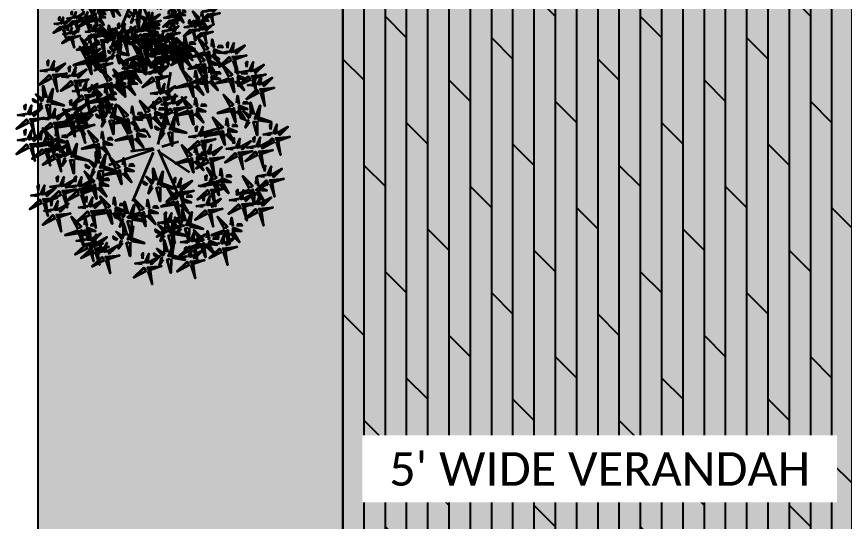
# Model space of a CAD drawing. Header units: millimetres. Extents: x -2842 to 18480, y -2414 to 14540.
# Drawn here: x -2494 to -22, y 11358 to 12866 of the extents above; entities that cross this region are included whole.
import ezdxf

# ---------------------------------------------------------------- set-up
doc = ezdxf.new("R2010")
doc.units = ezdxf.units.MM
doc.header["$LTSCALE"] = 150
doc.linetypes.add('DASHED', pattern=[0.75, 0.5, -0.25])
doc.layers.add('ad-Elevation 10', color=8, linetype='Continuous')
doc.layers.add('ad-Text main', color=7, linetype='Continuous')
doc.layers.add('ad-Landscape', color=7, linetype='Continuous', lineweight=35, true_color=0x007f00)
doc.layers.add('ad-Landscape 2', color=7, linetype='Continuous', lineweight=35, true_color=0x264c00)
doc.layers.add('ad-Secondary Roof', color=6, linetype='Continuous', true_color=0xff00ff)
doc.layers.add('ad-Verandah', color=7, linetype='Continuous', true_color=0xa57c52)
doc.styles.get("Standard").update_dxf_attribs({"font": 'calibril.ttf'})

# ---------------------------------------------------------------- blocks, each defined once
blk = doc.blocks.new('bamboo')
at = {"layer": 'ad-Landscape'}
blk.add_line((-124.2, -652.6), (-157.7, -842.3), dxfattribs=at)
for points in [[(-835, 1007.8), (-876.2, 987.1), (-939.2, 1094.8), (-843.4, 1000.5)], [(-854.3, 961.7), (-964.6, 970), (-872.5, 931.4), (-862.8, 954.4)], [(-1166, 756.5), (-1215.3, 904.1), (-1191.8, 735.2), (-1166, 756.5)], [(-974.8, 702), (-1024.2, 849.6), (-1000.7, 680.7), (-974.8, 702)], [(-906.4, 902.3), (-969.4, 907), (-954.8, 890.1), (-914.9, 895)], [(-1150.2, 755), (-1008.3, 828.6), (-1121.8, 720.5), (-1143.1, 746.4)], [(-1190.3, 750.9), (-1161.9, 716.5), (-1322.1, 700.2), (-1198.9, 743.8)], [(-1212, 689.6), (-1192.2, 648), (-1301.2, 587.1), (-1204.9, 680.9)], [(-1166.4, 669.3), (-1176.9, 559.2), (-1136.4, 650.5), (-1159.3, 660.7)], [(-999.2, 696.4), (-970.7, 661.9), (-1131, 645.7), (-1007.8, 689.3)], [(-1102, 678.9), (-1023.4, 671.3), (-1112.1, 656.1), (-1110.6, 671.8)], [(-1288.8, 429.3), (-1338.2, 576.9), (-1314.7, 408), (-1288.8, 429.3)], [(-1121.7, 544.2), (-1162.9, 523.5), (-1225.9, 631.2), (-1130.2, 536.9)], [(-1108, 616), (-1114, 553.1), (-1096.8, 567.3), (-1100.9, 607.4)], [(-1059.9, 523.7), (-1093.8, 494.6), (-1113.3, 654.4), (-1067.1, 532.2)], [(-1020.9, 635), (-1001.1, 593.4), (-1110, 532.6), (-1013.8, 626.4)], [(-975.2, 614.7), (-985.8, 504.7), (-945.3, 596), (-968.1, 606.1)], [(-910.8, 624.4), (-832.2, 616.8), (-921, 601.5), (-919.5, 617.3)], [(-1273.1, 427.7), (-1131.2, 501.3), (-1244.7, 393.3), (-1266, 419.1)], [(-1141, 498.1), (-1251.3, 506.4), (-1159.2, 467.8), (-1149.5, 490.8)], [(-1055, 483.7), (-978.6, 343.4), (-1088.9, 454.6), (-1063.5, 476.4)], [(-1053.8, 499.5), (-907.2, 551.9), (-1075.6, 524.9), (-1053.8, 499.5)], [(-916.9, 561.5), (-922.9, 498.6), (-905.6, 512.8), (-909.7, 552.9)], [(-1313.2, 423.7), (-1284.7, 389.2), (-1445, 373), (-1321.8, 416.6)], [(-1193.1, 438.6), (-1256.1, 443.4), (-1241.5, 426.4), (-1201.6, 431.4)], [(-1130.1, 433.9), (-1136.1, 355.2), (-1153.1, 443.6), (-1137.4, 442.4)], [(-1334.9, 362.3), (-1315.1, 320.7), (-1424, 259.8), (-1327.8, 353.7)], [(-1289.2, 342), (-1299.8, 231.9), (-1259.3, 323.3), (-1282.1, 333.4)], [(-1230.9, 288.8), (-1236.9, 225.9), (-1219.6, 240.1), (-1223.8, 280.1)], [(-1224.9, 351.7), (-1146.2, 344), (-1235, 328.8), (-1233.5, 344.6)], [(-1166, 102), (-1215.3, 249.6), (-1191.8, 80.7), (-1166, 102)], [(-933.9, 115.6), (-983.2, 263.3), (-959.7, 94.3), (-933.9, 115.6)], [(-1357.1, -48), (-1406.5, 99.6), (-1382.9, -69.3), (-1357.1, -48)], [(-1190.3, 96.4), (-1161.9, 61.9), (-1322.1, 45.7), (-1198.9, 89.3)], [(-1150.2, 100.5), (-1008.3, 174), (-1121.8, 66), (-1143.1, 91.9)], [(-958.2, 110.1), (-929.8, 75.6), (-1090, 59.3), (-966.8, 103)], [(-1341.4, -49.5), (-1199.5, 24), (-1312.9, -84), (-1334.3, -58.1)], [(-1212, 35.1), (-1192.2, -6.5), (-1301.2, -67.4), (-1204.9, 26.4)], [(-1166.4, 14.8), (-1176.9, -95.3), (-1136.4, -4), (-1159.3, 6.1)], [(-1102, 24.4), (-1023.4, 16.8), (-1112.1, 1.6), (-1110.6, 17.3)], [(-979.9, 48.7), (-960.1, 7.1), (-1069.1, -53.8), (-972.8, 40.1)], [(-934.3, 28.4), (-944.8, -81.7), (-904.3, 9.6), (-927.2, 19.8)], [(-869.9, 38), (-791.3, 30.4), (-880, 15.2), (-878.5, 30.9)], [(-548.2, 43.3), (-554.2, -19.6), (-537, -5.4), (-541.1, 34.7)], [(-1381.4, -53.6), (-1353, -88.1), (-1513.2, -104.3), (-1390.1, -60.7)], [(-1108, -38.5), (-1114, -101.4), (-1096.8, -87.2), (-1100.9, -47.1)], [(-780.4, -124), (-821.5, -144.7), (-884.6, -37), (-788.8, -131.3)], [(-875.9, -24.9), (-881.9, -87.8), (-864.7, -73.6), (-868.8, -33.5)], [(-718.6, -144.5), (-752.5, -173.6), (-772, -13.7), (-725.8, -136)], [(-556.7, -87.7), (-536.9, -129.3), (-645.8, -190.1), (-549.6, -96.3)], [(-1403.2, -114.9), (-1383.3, -156.5), (-1492.3, -217.4), (-1396.1, -123.6)], [(-1357.5, -135.2), (-1368, -245.3), (-1327.6, -154), (-1350.4, -143.9)], [(-1299.1, -188.5), (-1305.1, -251.4), (-1287.9, -237.2), (-1292, -197.1)], [(-1293.1, -125.6), (-1214.5, -133.2), (-1303.2, -148.4), (-1301.7, -132.7)], [(-1143.7, -283.2), (-1143, -123.3), (-1099.9, -274), (-1132.7, -280.9)], [(-799.7, -170.1), (-910, -161.8), (-817.9, -200.4), (-808.2, -177.3)], [(-713.7, -184.4), (-637.3, -324.8), (-747.6, -213.6), (-722.2, -191.7)], [(-712.5, -168.7), (-565.9, -116.3), (-734.3, -143.3), (-712.5, -168.7)], [(-1152.3, -296.4), (-1306, -271.7), (-1145.4, -329.2), (-1152.3, -296.4)], [(-1053.9, -275.7), (-1010.7, -209.6), (-1038.4, -295.3), (-1051.6, -286.6)], [(-851.8, -229.5), (-914.8, -224.8), (-900.2, -241.7), (-860.3, -236.8)], [(-841.4, -403.5), (-875.3, -432.7), (-894.8, -272.8), (-848.7, -395.1)], [(-788.8, -234.2), (-794.8, -313), (-811.8, -224.6), (-796, -225.8)], [(-1158.7, -320.6), (-1114.9, -311.4), (-1174.8, -460.8), (-1156.4, -331.5)], [(-1114.4, -368.3), (-1068.3, -370), (-1064.9, -494.8), (-1103.4, -366)], [(-1075.2, -337.2), (-982.6, -397.6), (-1044.7, -319.4), (-1064.3, -334.9)], [(-903.2, -383.1), (-944.4, -403.7), (-1007.5, -296), (-911.7, -390.3)], [(-1000.9, -310.2), (-948, -344.7), (-952.6, -322.9), (-990, -307.9)], [(-835.4, -427.8), (-688.8, -375.4), (-857.2, -402.4), (-835.4, -427.8)], [(-1179.6, -607.1), (-1229, -459.4), (-1205.5, -628.4), (-1179.6, -607.1)], [(-922.6, -429.1), (-1032.9, -420.9), (-940.7, -459.5), (-931.1, -436.4)], [(-836.6, -443.5), (-760.1, -583.9), (-870.5, -472.6), (-845, -450.8)], [(-1163.9, -608.6), (-1022, -535), (-1135.5, -643.1), (-1156.8, -617.2)], [(-974.6, -488.6), (-1037.7, -483.9), (-1023.1, -500.8), (-983.1, -495.9)], [(-911.6, -493.3), (-917.6, -572.1), (-934.7, -483.7), (-918.9, -484.8)], [(-1204, -612.6), (-1175.5, -647.1), (-1335.8, -663.4), (-1212.6, -619.7)], [(-1084.1, -757), (-1133.4, -609.4), (-1109.9, -778.4), (-1084.1, -757)], [(-889.6, -724), (-930.8, -744.6), (-993.8, -636.9), (-898.1, -731.2)], [(-827.8, -744.4), (-861.7, -773.6), (-881.2, -613.7), (-835.1, -736)], [(-589.2, -724), (-630.4, -744.6), (-693.5, -636.9), (-597.7, -731.2)], [(-527.4, -744.4), (-561.3, -773.6), (-580.8, -613.7), (-534.7, -736)], [(-425.4, -669.4), (-466.6, -690.1), (-529.7, -582.4), (-433.9, -676.7)], [(-119.8, -578.6), (-100, -620.2), (-209, -681), (-112.7, -587.2)], [(-74.2, -598.9), (-84.7, -708.9), (-44.2, -617.6), (-67, -607.5)], [(8.2, -743.4), (-41.2, -595.8), (-17.7, -764.7), (8.2, -743.4)], [(-15.8, -652.1), (-21.8, -715), (-4.6, -700.8), (-8.7, -660.7)], [(-9.8, -589.2), (68.8, -596.8), (-19.9, -612), (-18.4, -596.3)], [(352.8, -669.4), (311.6, -690.1), (248.5, -582.4), (344.3, -676.7)], [(489.3, -669.4), (448.2, -690.1), (385.1, -582.4), (480.9, -676.7)], [(527.1, -597.7), (464.1, -593), (478.7, -609.9), (518.7, -605)], [(590.2, -602.4), (584.1, -681.2), (567.1, -592.8), (582.9, -593.9)], [(-1225.7, -674), (-1205.9, -715.6), (-1314.8, -776.5), (-1218.6, -682.6)], [(-1180, -694.3), (-1190.5, -804.4), (-1150.1, -713.1), (-1172.9, -702.9)], [(-1121.6, -747.6), (-1127.7, -810.5), (-1110.4, -796.3), (-1114.5, -756.2)], [(-1115.6, -684.7), (-1037, -692.3), (-1125.7, -707.5), (-1124.2, -691.8)], [(-1068.3, -758.6), (-926.4, -685), (-1039.9, -793.1), (-1061.2, -767.2)], [(-821.7, -768.6), (-675.1, -716.3), (-843.5, -743.3), (-821.7, -768.6)], [(-444.7, -715.5), (-555, -707.2), (-462.9, -745.8), (-453.2, -722.8)], [(-521.3, -768.6), (-374.8, -716.3), (-543.2, -743.3), (-521.3, -768.6)], [(-358.7, -729.9), (-282.3, -870.2), (-392.6, -759), (-367.2, -737.1)], [(-357.5, -714.1), (-210.9, -661.7), (-379.3, -688.7), (-357.5, -714.1)], [(-16.2, -749), (12.3, -783.5), (-148, -799.7), (-24.8, -756.1)], [(23.9, -744.9), (165.8, -671.4), (52.3, -779.4), (31, -753.6)], [(284.5, -805.8), (243.4, -826.4), (180.3, -718.7), (276.1, -813.1)], [(333.5, -715.5), (223.2, -707.2), (315.3, -745.8), (325, -722.8)], [(346.4, -826.2), (312.4, -855.4), (293, -695.5), (339.1, -817.8)], [(470, -715.5), (359.7, -707.2), (451.8, -745.8), (461.5, -722.8)], [(419.5, -729.9), (495.9, -870.2), (385.6, -759), (411, -737.1)], [(420.7, -714.1), (567.3, -661.7), (398.9, -688.7), (420.7, -714.1)], [(556, -729.9), (632.4, -870.2), (522.1, -759), (547.5, -737.1)], [(557.2, -714.1), (703.8, -661.7), (535.4, -688.7), (557.2, -714.1)], [(-1108.4, -762.6), (-1079.9, -797.1), (-1240.2, -813.4), (-1117, -769.7)], [(-1130.1, -824), (-1110.3, -865.6), (-1219.3, -926.5), (-1123, -832.6)], [(-1084.5, -844.3), (-1095, -954.4), (-1054.5, -863.1), (-1077.3, -852.9)], [(-1020.1, -834.7), (-941.4, -842.3), (-1030.2, -857.5), (-1028.7, -841.8)], [(-961, -829.5), (-1024, -824.8), (-1009.5, -841.7), (-969.5, -836.8)], [(-908.9, -770), (-1019.2, -761.8), (-927.1, -800.3), (-917.4, -777.3)], [(-898, -834.2), (-904, -913), (-921, -824.6), (-905.3, -825.7)], [(-865.6, -975.2), (-915, -827.6), (-891.5, -996.5), (-865.6, -975.2)], [(-822.9, -784.4), (-746.5, -924.8), (-856.8, -813.5), (-831.4, -791.7)], [(-660.6, -829.5), (-723.6, -824.8), (-709.1, -841.7), (-669.1, -836.8)], [(-608.6, -770), (-718.8, -761.8), (-626.7, -800.3), (-617.1, -777.3)], [(-575.6, -887.6), (-616.8, -908.3), (-679.8, -800.6), (-584, -894.9)], [(-597.6, -834.2), (-603.6, -913), (-620.7, -824.6), (-604.9, -825.7)], [(-513.8, -908.1), (-547.7, -937.2), (-567.2, -777.3), (-521, -899.6)], [(-496.8, -774.9), (-559.8, -770.2), (-545.3, -787.1), (-505.3, -782.2)], [(-522.5, -784.4), (-446.1, -924.8), (-556.4, -813.5), (-531, -791.7)], [(-433.8, -779.7), (-439.8, -858.4), (-456.8, -770), (-441.1, -771.2)], [(-37.9, -810.4), (-18.1, -852), (-127, -912.8), (-30.8, -819)], [(7.8, -830.7), (-2.8, -940.7), (37.7, -849.4), (14.9, -839.3)], [(72.2, -821), (150.8, -828.6), (62, -843.8), (63.5, -828.1)], [(265.2, -851.8), (154.9, -843.6), (247, -882.2), (256.7, -859.1)], [(281.4, -774.9), (218.4, -770.2), (232.9, -787.1), (272.9, -782.2)], [(344.4, -779.7), (338.4, -858.4), (321.4, -770), (337.1, -771.2)], [(352.4, -850.5), (499, -798.1), (330.6, -825.1), (352.4, -850.5)], [(417.9, -774.9), (354.9, -770.2), (369.5, -787.1), (409.4, -782.2)], [(480.9, -779.7), (474.9, -858.4), (457.9, -770), (473.7, -771.2)], [(-1026.1, -897.6), (-1032.1, -960.5), (-1014.9, -946.3), (-1019, -906.2)], [(-849.9, -976.7), (-708, -903.2), (-821.4, -1011.2), (-842.8, -985.4)], [(-616.5, -1023.9), (-657.7, -1044.6), (-720.8, -936.9), (-625, -1031.2)], [(-594.9, -933.7), (-705.2, -925.4), (-613.1, -964), (-603.4, -940.9)], [(-554.7, -1044.4), (-588.6, -1073.6), (-608.1, -913.7), (-562, -1036)], [(-507.7, -932.3), (-361.1, -879.9), (-529.5, -906.9), (-507.7, -932.3)], [(-288.9, -983), (-330, -1003.7), (-393.1, -896), (-297.3, -990.3)], [(-227.1, -1003.5), (-261, -1032.7), (-280.5, -872.8), (-234.3, -995)], [(148, -983), (106.8, -1003.7), (43.8, -896), (139.5, -990.3)], [(66.1, -883.9), (60.1, -946.8), (77.4, -932.6), (73.3, -892.5)], [(213.1, -911.3), (150.1, -906.6), (164.7, -923.5), (204.7, -918.6)], [(209.8, -1003.5), (175.9, -1032.7), (156.4, -872.8), (202.6, -995)], [(276.1, -916), (270.1, -994.8), (253.1, -906.4), (268.9, -907.6)], [(351.2, -866.2), (427.7, -1006.6), (317.3, -895.4), (342.8, -873.5)], [(-889.9, -980.8), (-861.5, -1015.3), (-1021.7, -1031.5), (-898.6, -987.9)], [(-647, -993.1), (-710, -988.4), (-695.4, -1005.3), (-655.5, -1000.4)], [(-584, -997.8), (-590, -1076.6), (-607, -988.2), (-591.3, -989.4)], [(-548.6, -1068.6), (-402.1, -1016.3), (-570.5, -1043.2), (-548.6, -1068.6)], [(-508.9, -948), (-432.5, -1088.4), (-542.8, -977.2), (-517.4, -955.3)], [(-308.2, -1029.1), (-418.5, -1020.8), (-326.4, -1059.4), (-316.7, -1036.4)], [(-302.5, -1064.9), (-343.7, -1085.5), (-406.8, -977.8), (-311, -1072.1)], [(-240.7, -1085.3), (-274.6, -1114.5), (-294.1, -954.6), (-248, -1076.9)], [(-221, -1027.7), (-74.4, -975.4), (-242.8, -1002.3), (-221, -1027.7)], [(-60.1, -1097.9), (-109.5, -950.3), (-85.9, -1119.2), (-60.1, -1097.9)], [(-44.4, -1099.5), (97.5, -1025.9), (-15.9, -1134), (-37.3, -1108.1)], [(128.7, -1029.1), (18.4, -1020.8), (110.5, -1059.4), (120.2, -1036.4)], [(215.9, -1027.7), (362.5, -975.4), (194.1, -1002.3), (215.9, -1027.7)], [(636.2, -1166.1), (586.8, -1018.5), (610.3, -1187.4), (636.2, -1166.1)], [(663.7, -1034), (600.7, -1029.3), (615.2, -1046.2), (655.2, -1041.3)], [(715.7, -974.6), (605.5, -966.3), (697.6, -1004.9), (707.3, -981.8)], [(-911.7, -1042.2), (-891.9, -1083.8), (-1000.8, -1144.6), (-904.6, -1050.8)], [(-866, -1062.5), (-876.5, -1172.5), (-836.1, -1081.2), (-858.9, -1071.1)], [(-807.6, -1115.7), (-813.6, -1178.6), (-796.4, -1164.4), (-800.5, -1124.4)], [(-801.6, -1052.8), (-723, -1060.4), (-811.7, -1075.7), (-810.2, -1059.9)], [(-687.9, -1129.5), (-751, -1124.7), (-736.4, -1141.7), (-696.4, -1136.8)], [(-635.9, -1070), (-746.1, -1061.7), (-654, -1100.3), (-644.4, -1077.3)], [(-624.9, -1134.2), (-630.9, -1213), (-648, -1124.6), (-632.2, -1125.7)], [(-549.8, -1084.4), (-473.4, -1224.8), (-583.8, -1113.5), (-558.3, -1091.7)], [(-321.9, -1110.9), (-432.1, -1102.7), (-340, -1141.2), (-330.3, -1118.2)], [(-360.3, -1088.6), (-423.3, -1083.8), (-408.7, -1100.8), (-368.8, -1095.8)], [(-297.3, -1093.3), (-303.3, -1172), (-320.3, -1083.6), (-304.5, -1084.8)], [(-235.8, -1125.3), (-159.4, -1265.7), (-269.7, -1154.4), (-244.3, -1132.6)], [(-234.6, -1109.5), (-88.1, -1057.2), (-256.5, -1084.1), (-234.6, -1109.5)], [(-222.2, -1043.5), (-145.8, -1183.9), (-256.1, -1072.6), (-230.7, -1050.8)], [(-84.4, -1103.5), (-56, -1138), (-216.2, -1154.2), (-93.1, -1110.6)], [(76.6, -1088.6), (13.6, -1083.8), (28.1, -1100.8), (68.1, -1095.8)], [(144.7, -1234.3), (95.3, -1086.7), (118.8, -1255.6), (144.7, -1234.3)], [(139.6, -1093.3), (133.6, -1172), (116.6, -1083.6), (132.3, -1084.8)], [(214.7, -1043.5), (291.1, -1183.9), (180.8, -1072.6), (206.2, -1050.8)], [(376.8, -1193.4), (327.4, -1045.8), (350.9, -1214.7), (376.8, -1193.4)], [(392.5, -1194.9), (534.4, -1121.4), (420.9, -1229.4), (399.6, -1203.5)], [(-373.9, -1170.4), (-436.9, -1165.7), (-422.4, -1182.6), (-382.4, -1177.7)], [(-310.9, -1175.1), (-316.9, -1253.9), (-334, -1165.5), (-318.2, -1166.6)], [(-106.2, -1164.9), (-86.3, -1206.5), (-195.3, -1267.4), (-99.1, -1173.5)], [(-60.5, -1185.2), (-71, -1295.3), (-30.6, -1204), (-53.4, -1193.8)], [(3.9, -1175.6), (82.5, -1183.2), (-6.2, -1198.4), (-4.7, -1182.7)], [(160.4, -1235.8), (302.3, -1162.3), (188.8, -1270.3), (167.5, -1244.4)], [(352.4, -1199), (380.9, -1233.5), (220.7, -1249.7), (343.8, -1206.1)], [(611.8, -1171.7), (640.3, -1206.2), (480.1, -1222.4), (603.2, -1178.8)], [(120.3, -1239.9), (148.8, -1274.4), (-11.4, -1290.6), (111.7, -1247)], [(-2.1, -1238.5), (-8.1, -1301.4), (9.1, -1287.1), (5, -1247.1)], [(98.6, -1301.3), (118.4, -1342.9), (9.5, -1403.7), (105.7, -1309.9)], [(208.7, -1311.9), (287.3, -1319.5), (198.6, -1334.7), (200.1, -1319)], [(330.7, -1260.4), (350.5, -1301.9), (241.6, -1362.8), (337.8, -1269)], [(376.4, -1280.6), (365.9, -1390.7), (406.3, -1299.4), (383.5, -1289.3)], [(440.8, -1271), (519.4, -1278.6), (430.7, -1293.8), (432.2, -1278.1)], [(590.1, -1233.1), (609.9, -1274.7), (501, -1335.5), (597.2, -1241.7)], [(635.8, -1253.4), (625.3, -1363.4), (665.7, -1272.1), (642.9, -1262)], [(694.2, -1306.6), (688.2, -1369.5), (705.4, -1355.3), (701.3, -1315.3)], [(144.3, -1321.5), (133.8, -1431.6), (174.2, -1340.3), (151.4, -1330.2)], [(202.7, -1374.8), (196.7, -1437.7), (213.9, -1423.5), (209.8, -1383.4)], [(434.8, -1333.9), (428.8, -1396.8), (446, -1382.6), (441.9, -1342.5)]]:
    blk.add_lwpolyline(points, dxfattribs=at)
at = {"layer": 'ad-Landscape 2'}
for p, q in [((43.5, 73), (278.2, 631.2)), ((-12.4, 39.5), (-247.1, 564.2)), ((-23.6, 61.9), (-370, 296.3)), ((390, 162.3), (546.4, 218.1)), ((32.3, 39.5), (390, 162.3)), ((-57.1, 6), (-247.1, -49.8)), ((43.5, 28.4), (300.5, 61.9)), ((-12.4, -16.3), (-113, -440.5)), ((-470.6, -139.1), (-761.2, -217.2)), ((77, -94.4), (121.7, -172.6))]:
    blk.add_line(p, q, dxfattribs=at)
for points in [[(103.7, 1424.7), (54.4, 1572.3), (77.9, 1403.4), (103.7, 1424.7)], [(-387.8, 1356.5), (-437.1, 1504.1), (-413.6, 1335.2), (-387.8, 1356.5)], [(-372, 1355), (-230.1, 1428.5), (-343.6, 1320.5), (-364.9, 1346.4)], [(-160.7, 1284.9), (-160, 1444.8), (-116.9, 1294.1), (-149.7, 1287.2)], [(79.4, 1419.1), (107.8, 1384.6), (-52.4, 1368.4), (70.8, 1412)], [(119.4, 1423.2), (261.4, 1496.7), (147.9, 1388.7), (126.6, 1414.5)], [(581.6, 1302), (532.2, 1449.6), (555.7, 1280.7), (581.6, 1302)], [(-756.4, 1206.5), (-805.8, 1354.1), (-782.2, 1185.2), (-756.4, 1206.5)], [(-412.1, 1350.9), (-383.7, 1316.4), (-543.9, 1300.2), (-420.7, 1343.8)], [(-415.1, 1179.2), (-464.4, 1326.8), (-440.9, 1157.9), (-415.1, 1179.2)], [(-70.9, 1292.4), (-27.7, 1358.5), (-55.4, 1272.9), (-68.6, 1281.5)], [(57.7, 1357.7), (77.5, 1316.1), (-31.5, 1255.3), (64.8, 1349.1)], [(103.3, 1337.4), (92.8, 1227.4), (133.3, 1318.7), (110.4, 1328.8)], [(167.7, 1347.1), (246.3, 1339.5), (157.6, 1324.2), (159.1, 1340)], [(597.3, 1300.4), (739.2, 1374), (625.7, 1265.9), (604.4, 1291.8)], [(704.4, 1206.5), (655.1, 1354.1), (678.6, 1185.2), (704.4, 1206.5)], [(-740.7, 1205), (-598.8, 1278.5), (-712.2, 1170.5), (-733.6, 1196.4)], [(-561.9, 1157.8), (-603.1, 1137.1), (-666.2, 1244.8), (-570.4, 1150.5)], [(-500.1, 1137.3), (-534, 1108.2), (-553.5, 1268), (-507.4, 1145.8)], [(-433.8, 1289.5), (-414, 1248), (-523, 1187.1), (-426.7, 1280.9)], [(-399.4, 1177.7), (-257.4, 1251.3), (-370.9, 1143.2), (-392.2, 1169.1)], [(-388.2, 1269.3), (-398.7, 1159.2), (-358.2, 1250.5), (-381.1, 1260.6)], [(-323.8, 1278.9), (-245.2, 1271.3), (-333.9, 1256.1), (-332.4, 1271.8)], [(-169.3, 1271.7), (-323, 1296.4), (-162.4, 1238.9), (-169.3, 1271.7)], [(-175.7, 1247.6), (-131.9, 1256.8), (-191.9, 1107.3), (-173.4, 1236.6)], [(-92.2, 1230.9), (0.4, 1170.5), (-61.7, 1248.7), (-81.3, 1233.2)], [(-18, 1257.9), (35, 1223.4), (30.4, 1245.3), (-7, 1260.2)], [(161.7, 1284.2), (155.7, 1221.3), (172.9, 1235.5), (168.8, 1275.6)], [(303.5, 1094), (304.2, 1253.9), (347.3, 1103.2), (314.4, 1096.3)], [(557.2, 1296.4), (585.7, 1261.9), (425.4, 1245.7), (548.6, 1289.3)], [(535.5, 1235), (555.3, 1193.4), (446.4, 1132.5), (542.6, 1226.4)], [(720.2, 1205), (862.1, 1278.5), (748.6, 1170.5), (727.3, 1196.4)], [(772.7, 1165.6), (723.3, 1313.2), (746.9, 1144.3), (772.7, 1165.6)], [(788.4, 1164.1), (930.3, 1237.6), (816.9, 1129.6), (795.5, 1155.5)], [(-780.7, 1200.9), (-752.3, 1166.4), (-912.5, 1150.2), (-789.3, 1193.8)], [(-802.5, 1139.6), (-782.6, 1098), (-891.6, 1037.1), (-795.3, 1130.9)], [(-439.4, 1173.7), (-411, 1139.2), (-571.2, 1122.9), (-448, 1166.6)], [(-494, 1113.1), (-347.5, 1165.5), (-515.9, 1138.5), (-494, 1113.1)], [(-329.8, 1216), (-335.8, 1153.1), (-318.6, 1167.3), (-322.7, 1207.4)], [(-174.3, 1012.2), (-173.7, 1172.1), (-130.6, 1021.4), (-163.4, 1014.5)], [(-131.4, 1199.8), (-85.3, 1198.1), (-81.9, 1073.4), (-120.4, 1202.1)], [(393.3, 1101.5), (436.5, 1167.6), (408.8, 1082), (395.6, 1090.6)], [(680.1, 1200.9), (708.6, 1166.4), (548.3, 1150.2), (671.5, 1193.8)], [(658.4, 1139.6), (678.2, 1098), (569.2, 1037.1), (665.5, 1130.9)], [(581.2, 1214.7), (570.7, 1104.6), (611.1, 1195.9), (588.3, 1206.1)], [(748.4, 1160), (776.8, 1125.5), (616.6, 1109.3), (739.8, 1152.9)], [(639.6, 1161.5), (633.5, 1098.6), (650.8, 1112.8), (646.7, 1152.8)], [(645.6, 1224.3), (724.2, 1216.7), (635.4, 1201.5), (637, 1217.2)], [(-773.2, 987.3), (-807.1, 958.2), (-826.6, 1118), (-780.4, 995.8)], [(-756.8, 1119.3), (-767.3, 1009.2), (-726.8, 1100.5), (-749.7, 1110.6)], [(-698.4, 1066), (-704.4, 1003.1), (-687.2, 1017.3), (-691.3, 1057.4)], [(-692.4, 1128.9), (-613.8, 1121.3), (-702.5, 1106.1), (-701, 1121.8)], [(-633.3, 1052.3), (-696.3, 1057), (-681.8, 1040.1), (-641.8, 1045)], [(-581.3, 1111.7), (-691.5, 1120), (-599.4, 1081.4), (-589.8, 1104.4)], [(-570.3, 1047.5), (-576.3, 968.8), (-593.4, 1057.2), (-577.6, 1056)], [(-461.1, 1112.3), (-441.3, 1070.7), (-550.3, 1009.8), (-454, 1103.7)], [(-495.2, 1097.3), (-418.8, 957), (-529.1, 1068.2), (-503.7, 1090.1)], [(-415.5, 1092), (-426, 981.9), (-385.5, 1073.2), (-408.4, 1083.4)], [(-365.5, 930.4), (-364.8, 1090.2), (-321.7, 939.6), (-354.5, 932.7)], [(-357.1, 1038.7), (-363.1, 975.8), (-345.9, 990), (-350, 1030.1)], [(-351.1, 1101.6), (-272.5, 1094), (-361.2, 1078.8), (-359.7, 1094.5)], [(-155.7, 961.1), (-205, 1108.7), (-181.5, 939.8), (-155.7, 961.1)], [(-84.5, 1019.7), (-41.3, 1085.8), (-69, 1000.1), (-82.2, 1008.8)], [(294.9, 1080.8), (141.2, 1105.5), (301.8, 1048), (294.9, 1080.8)], [(288.5, 1056.7), (332.3, 1065.9), (272.3, 916.4), (290.8, 1045.7)], [(372, 1040), (464.6, 979.6), (402.5, 1057.8), (382.9, 1042.3)], [(446.2, 1067), (499.2, 1032.5), (494.6, 1054.4), (457.2, 1069.3)], [(726.6, 1098.6), (746.5, 1057), (637.5, 996.2), (733.8, 1090)], [(704, 1119.3), (693.5, 1009.2), (734, 1100.5), (711.2, 1110.6)], [(830.7, 1007.8), (789.5, 987.1), (726.4, 1094.8), (822.2, 1000.5)], [(762.4, 1066), (756.4, 1003.1), (773.6, 1017.3), (769.5, 1057.4)], [(768.4, 1128.9), (847.1, 1121.3), (758.3, 1106.1), (759.8, 1121.8)], [(772.3, 1078.4), (761.8, 968.3), (802.3, 1059.6), (779.4, 1069.7)], [(836.7, 1088), (915.3, 1080.4), (826.6, 1065.2), (828.1, 1080.9)], [(892.5, 987.3), (858.6, 958.2), (839.1, 1118), (885.2, 995.8)], [(-768.3, 947.3), (-691.9, 807), (-802.2, 918.2), (-776.8, 940.1)], [(-767.1, 963.1), (-620.5, 1015.5), (-788.9, 988.5), (-767.1, 963.1)], [(-183, 999), (-336.7, 1023.7), (-176.1, 966.2), (-183, 999)], [(-180, 955.5), (-151.6, 921), (-311.8, 904.8), (-188.6, 948.4)], [(-275.7, 937.9), (-232.5, 1004), (-260.1, 918.3), (-273.4, 927)], [(-189.3, 974.8), (-145.6, 984), (-205.5, 834.6), (-187, 963.9)], [(-140, 959.5), (2, 1033.1), (-111.5, 925), (-132.8, 950.9)], [(-105.9, 958.2), (-13.2, 897.8), (-75.4, 976), (-94.9, 960.5)], [(-31.6, 985.2), (21.3, 950.7), (16.7, 972.5), (-20.7, 987.5)], [(289.9, 848.6), (290.5, 1008.4), (333.6, 857.8), (300.8, 850.9)], [(332.8, 1008.9), (378.9, 1007.2), (382.3, 882.5), (343.8, 1011.2)], [(811.3, 961.7), (701, 970), (793.1, 931.4), (802.8, 954.4)], [(830.7, 1025.1), (824.7, 962.2), (841.9, 976.4), (837.8, 1016.5)], [(897.3, 947.3), (973.8, 807), (863.4, 918.2), (888.9, 940.1)], [(898.5, 963.1), (1045.1, 1015.5), (876.7, 988.5), (898.5, 963.1)], [(1141.3, 824.7), (1092, 972.3), (1115.5, 803.4), (1141.3, 824.7)], [(-843.4, 897.5), (-849.4, 818.8), (-866.4, 907.2), (-850.7, 906)], [(-592.6, 770.2), (-641.9, 917.8), (-618.4, 748.9), (-592.6, 770.2)], [(-374.1, 917.2), (-527.8, 941.9), (-367.2, 884.4), (-374.1, 917.2)], [(-380.5, 893), (-336.7, 902.2), (-396.6, 752.7), (-378.2, 882.1)], [(-297, 876.4), (-204.4, 816), (-266.5, 894.2), (-286.1, 878.7)], [(-201.7, 894.1), (-181.9, 852.5), (-290.9, 791.6), (-194.6, 885.5)], [(-222.7, 903.4), (-169.8, 868.9), (-174.4, 890.7), (-211.8, 905.7)], [(-156.1, 873.8), (-166.6, 763.7), (-126.1, 855), (-149, 865.2)], [(-145, 927.1), (-99, 925.4), (-95.6, 800.6), (-134.1, 929.4)], [(-91.7, 883.5), (-13.1, 875.8), (-101.8, 860.6), (-100.3, 876.4)], [(120.7, 803.3), (79.5, 782.6), (16.5, 890.3), (112.2, 796)], [(281.2, 835.4), (127.5, 860.1), (288.1, 802.6), (281.2, 835.4)], [(182.5, 782.8), (148.6, 753.6), (129.1, 913.5), (175.2, 791.2)], [(379.6, 856.1), (422.9, 922.2), (395.2, 836.5), (381.9, 845.1)], [(503, 776), (461.8, 755.3), (398.7, 863), (494.5, 768.7)], [(564.8, 755.5), (530.9, 726.4), (511.4, 886.2), (557.5, 764)], [(745.4, 783.8), (696, 931.4), (719.6, 762.5), (745.4, 783.8)], [(759.2, 902.3), (696.2, 907), (710.8, 890.1), (750.8, 895)], [(761.1, 782.3), (903, 855.8), (789.6, 747.8), (768.2, 773.7)], [(822.2, 897.5), (816.2, 818.8), (799.2, 907.2), (815, 906)], [(1157.1, 823.2), (1299, 896.7), (1185.5, 788.7), (1164.2, 814.6)], [(-959.1, 700.5), (-817.2, 774), (-930.7, 666), (-952, 691.8)], [(-616.9, 764.6), (-588.5, 730.1), (-748.7, 713.9), (-625.5, 757.5)], [(-576.8, 768.6), (-434.9, 842.2), (-548.4, 734.1), (-569.7, 760)], [(-261.6, 680.5), (-302.7, 659.9), (-365.8, 767.6), (-270, 673.2)], [(-336.2, 845.3), (-290.1, 843.6), (-286.7, 718.8), (-325.2, 847.6)], [(-199.8, 660.1), (-233.7, 630.9), (-253.2, 790.8), (-207, 668.5)], [(-97.7, 820.6), (-103.7, 757.7), (-86.5, 771.9), (-90.6, 811.9)], [(101.4, 757.2), (-8.9, 765.5), (83.2, 726.9), (92.9, 749.9)], [(188.6, 758.6), (335.2, 810.9), (166.8, 784), (188.6, 758.6)], [(274.9, 811.2), (318.6, 820.4), (258.7, 670.9), (277.2, 800.3)], [(319.2, 763.5), (365.2, 761.8), (368.6, 637), (330.1, 765.8)], [(358.3, 794.5), (451, 734.2), (388.8, 812.4), (369.3, 796.8)], [(432.6, 821.6), (485.5, 787.1), (480.9, 808.9), (443.5, 823.9)], [(570.9, 731.3), (717.4, 783.7), (549, 756.7), (570.9, 731.3)], [(721.1, 778.2), (749.5, 743.7), (589.3, 727.5), (712.5, 771.1)], [(1117, 819.1), (1145.4, 784.6), (985.2, 768.4), (1108.4, 812)], [(1095.3, 757.7), (1115.1, 716.2), (1006.1, 655.3), (1102.4, 749.1)], [(1291.5, 647.4), (1242.1, 795), (1265.7, 626.1), (1291.5, 647.4)], [(-638.6, 703.2), (-618.8, 661.6), (-727.8, 600.7), (-631.5, 694.6)], [(-619.9, 538.4), (-669.2, 686), (-645.7, 517), (-619.9, 538.4)], [(-593, 682.9), (-603.5, 572.8), (-563, 664.1), (-585.9, 674.3)], [(-528.6, 692.6), (-450, 684.9), (-538.7, 669.7), (-537.2, 685.5)], [(-264.9, 565.6), (-314.3, 713.2), (-290.7, 544.3), (-264.9, 565.6)], [(-193.7, 635.8), (-47.1, 688.2), (-215.5, 661.2), (-193.7, 635.8)], [(49.3, 697.7), (-13.7, 702.5), (0.8, 685.5), (40.8, 690.4)], [(112.3, 693), (106.3, 614.2), (89.3, 702.6), (105, 701.5)], [(187.4, 742.8), (263.8, 602.4), (153.5, 713.7), (178.9, 735.5)], [(431.6, 670.5), (368.6, 675.2), (383.1, 658.2), (423.1, 663.2)], [(483.6, 729.9), (373.4, 738.2), (465.5, 699.6), (475.2, 722.6)], [(494.6, 665.7), (488.6, 587), (471.6, 675.4), (487.3, 674.2)], [(569.7, 715.5), (646.1, 575.2), (535.8, 686.4), (561.2, 708.3)], [(699.3, 716.8), (719.2, 675.2), (610.2, 614.4), (706.4, 708.2)], [(745, 696.6), (734.5, 586.5), (774.9, 677.8), (752.1, 687.9)], [(809.4, 706.2), (888, 698.6), (799.3, 683.4), (800.8, 699.1)], [(868.3, 552), (818.9, 699.6), (842.4, 530.7), (868.3, 552)], [(1073.1, 552), (1023.7, 699.6), (1047.2, 530.7), (1073.1, 552)], [(1140.9, 737.5), (1130.4, 627.4), (1170.9, 718.7), (1148, 728.8)], [(1199.3, 684.2), (1193.3, 621.3), (1210.5, 635.5), (1206.4, 675.6)], [(1205.3, 747.1), (1283.9, 739.5), (1195.2, 724.3), (1196.7, 740)], [(1307.2, 645.9), (1449.1, 719.5), (1335.7, 611.4), (1314.3, 637.3)], [(-604.1, 536.8), (-462.2, 610.4), (-575.7, 502.3), (-597, 528.2)], [(-534.6, 629.7), (-540.6, 566.8), (-523.4, 581), (-527.5, 621)], [(-333, 575), (-396, 579.7), (-381.4, 562.8), (-341.5, 567.7)], [(-280.9, 634.5), (-391.2, 642.7), (-299.1, 604.1), (-289.4, 627.2)], [(-270, 570.3), (-276, 491.5), (-293, 579.9), (-277.2, 578.7)], [(-249.2, 564.1), (-107.3, 637.7), (-220.7, 529.6), (-242.1, 555.5)], [(-194.9, 620.1), (-118.4, 479.7), (-228.8, 591), (-203.4, 612.8)], [(-37.8, 466.8), (-37.2, 626.6), (5.9, 476), (-26.9, 469.1)], [(680.5, 489.6), (639.3, 469), (576.2, 576.7), (672, 482.3)], [(742.3, 469.2), (708.4, 440), (688.9, 599.9), (735, 477.6)], [(803.4, 643.3), (797.4, 580.4), (814.6, 594.6), (810.5, 634.7)], [(884, 550.5), (1025.9, 624), (912.4, 516), (891.1, 541.8)], [(1088.8, 550.5), (1230.7, 624), (1117.2, 516), (1095.9, 541.8)], [(1267.2, 641.9), (1295.6, 607.4), (1135.4, 591.1), (1258.6, 634.8)], [(1245.4, 580.5), (1265.3, 538.9), (1156.3, 478), (1252.6, 571.9)], [(1355.5, 569.8), (1434.1, 562.2), (1345.4, 547), (1346.9, 562.7)], [(-712.1, 448.7), (-753.3, 428.1), (-816.4, 535.7), (-720.6, 441.4)], [(-644.2, 532.8), (-615.8, 498.3), (-776, 482), (-652.8, 525.7)], [(-650.3, 428.2), (-684.2, 399.1), (-703.7, 559), (-657.6, 436.7)], [(-289.2, 560), (-260.8, 525.6), (-421, 509.3), (-297.8, 552.9)], [(-311, 498.7), (-291.1, 457.1), (-400.1, 396.2), (-303.9, 490)], [(-265.3, 478.4), (-275.8, 368.3), (-235.4, 459.6), (-258.2, 469.8)], [(-200.9, 488), (-122.3, 480.4), (-211, 465.2), (-209.5, 480.9)], [(-46.5, 453.6), (-200.1, 478.3), (-39.6, 420.8), (-46.5, 453.6)], [(52, 474.3), (95.2, 540.4), (67.5, 454.7), (54.3, 463.3)], [(843.9, 546.4), (872.4, 511.9), (712.1, 495.7), (835.3, 539.3)], [(748.4, 444.9), (894.9, 497.3), (726.5, 470.3), (748.4, 444.9)], [(822.2, 485), (842, 443.4), (733.1, 382.6), (829.3, 476.4)], [(1048.7, 546.4), (1077.2, 511.9), (916.9, 495.7), (1040.1, 539.3)], [(932.3, 474.4), (1010.9, 466.8), (922.2, 451.6), (923.7, 467.3)], [(1027, 485), (1046.8, 443.4), (937.9, 382.6), (1034.1, 476.4)], [(1137.1, 474.4), (1215.7, 466.8), (1126.9, 451.6), (1128.4, 467.3)], [(1291.1, 560.2), (1280.6, 450.1), (1321.1, 541.4), (1298.2, 551.6)], [(1349.5, 506.9), (1343.5, 444), (1360.7, 458.2), (1356.6, 498.3)], [(-731.5, 402.7), (-841.7, 410.9), (-749.6, 372.3), (-739.9, 395.4)], [(-665.9, 471.4), (-646.1, 429.8), (-755.1, 368.9), (-658.8, 462.8)], [(-645.4, 388.3), (-569, 247.9), (-679.3, 359.1), (-653.9, 381)], [(-644.2, 404), (-497.6, 456.4), (-666, 429.4), (-644.2, 404)], [(-620.3, 451.1), (-630.8, 341), (-590.3, 432.3), (-613.2, 442.5)], [(-561.9, 397.8), (-567.9, 334.9), (-550.7, 349.1), (-554.8, 389.2)], [(-555.9, 460.7), (-477.3, 453.1), (-566, 437.9), (-564.5, 453.6)], [(-206.9, 425.1), (-212.9, 362.2), (-195.7, 376.4), (-199.8, 416.5)], [(-52.8, 429.4), (-9, 438.6), (-69, 289.1), (-50.5, 418.5)], [(-8.5, 381.7), (37.5, 380), (40.9, 255.2), (2.4, 384)], [(30.7, 412.7), (123.3, 352.4), (61.2, 430.6), (41.6, 415)], [(104.9, 439.8), (157.9, 405.3), (153.3, 427.1), (115.9, 442.1)], [(393.8, 326), (352.6, 305.3), (289.5, 413), (385.3, 318.7)], [(455.6, 305.5), (421.7, 276.4), (402.2, 436.3), (448.3, 314)], [(609.1, 384.1), (546.1, 388.8), (560.6, 371.9), (600.6, 376.8)], [(661.1, 443.6), (550.9, 451.8), (643, 413.2), (652.6, 436.3)], [(617.5, 275.9), (618.2, 435.7), (661.3, 285.1), (628.5, 278.2)], [(672.1, 379.4), (666.1, 300.6), (649, 389), (664.8, 387.8)], [(747.2, 429.2), (823.6, 288.8), (713.3, 400), (738.7, 421.9)], [(867.9, 464.7), (857.4, 354.7), (897.8, 446), (875, 456.1)], [(926.3, 411.5), (920.3, 348.6), (937.5, 362.8), (933.4, 402.9)], [(1072.7, 464.7), (1062.1, 354.7), (1102.6, 446), (1079.8, 456.1)], [(1131.1, 411.5), (1125, 348.6), (1142.3, 362.8), (1138.2, 402.9)], [(-783.5, 343.2), (-846.5, 347.9), (-832, 331), (-792, 335.9)], [(-720.5, 338.5), (-726.5, 259.7), (-743.5, 348.1), (-727.8, 346.9)], [(-606.2, 183.8), (-655.6, 331.4), (-632, 162.5), (-606.2, 183.8)], [(-363.6, 169.2), (-397.5, 140), (-417, 299.9), (-370.9, 177.6)], [(374.4, 279.9), (264.1, 288.2), (356.3, 249.6), (365.9, 272.6)], [(461.7, 281.3), (608.2, 333.7), (439.8, 306.7), (461.7, 281.3)], [(608.9, 262.7), (455.2, 287.4), (615.8, 229.9), (608.9, 262.7)], [(707.3, 283.4), (750.5, 349.5), (722.8, 263.8), (709.6, 272.4)], [(945.2, 153.2), (945.8, 313), (988.9, 162.4), (956.1, 155.5)], [(1141.3, 142.9), (1092, 290.5), (1115.5, 121.6), (1141.3, 142.9)], [(-590.5, 182.3), (-448.6, 255.9), (-562, 147.8), (-583.4, 173.7)], [(-425.4, 189.6), (-466.6, 169), (-529.7, 276.7), (-433.9, 182.4)], [(-357.5, 145), (-210.9, 197.3), (-379.3, 170.3), (-357.5, 145)], [(322.4, 220.5), (259.3, 225.2), (273.9, 208.3), (313.9, 213.2)], [(385.4, 215.7), (379.4, 137), (362.3, 225.4), (378.1, 224.2)], [(460.4, 265.6), (536.9, 125.2), (426.5, 236.4), (452, 258.3)], [(602.5, 238.5), (646.3, 247.7), (586.3, 98.2), (604.8, 227.6)], [(646.8, 190.8), (692.9, 189.1), (696.3, 64.3), (657.8, 193.1)], [(686, 221.8), (778.6, 161.5), (716.5, 239.7), (696.9, 224.1)], [(760.2, 248.9), (813.2, 214.4), (808.6, 236.2), (771.2, 251.2)], [(1035, 160.6), (1078.2, 226.8), (1050.5, 141.1), (1037.3, 149.7)], [(1157.1, 141.4), (1299, 214.9), (1185.5, 106.9), (1164.2, 132.8)], [(1264.2, 74.7), (1214.8, 222.3), (1238.4, 53.4), (1264.2, 74.7)], [(-918.2, 114.1), (-776.2, 187.7), (-889.7, 79.6), (-911, 105.5)], [(-630.5, 178.2), (-602.1, 143.7), (-762.3, 127.5), (-639.2, 171.1)], [(-652.3, 116.9), (-632.5, 75.3), (-741.4, 14.4), (-645.2, 108.2)], [(-606.6, 96.6), (-617.1, -13.5), (-576.7, 77.8), (-599.5, 88)], [(-510.6, -20.7), (-560, 126.9), (-536.5, -42), (-510.6, -20.7)], [(-444.7, 143.6), (-555, 151.8), (-462.9, 113.3), (-453.2, 136.3)], [(-542.2, 106.2), (-463.6, 98.6), (-552.3, 83.4), (-550.8, 99.1)], [(-358.7, 129.2), (-282.3, -11.2), (-392.6, 100.1), (-367.2, 121.9)], [(639.5, 26), (598.3, 5.3), (535.3, 113), (631, 18.7)], [(701.3, 5.5), (667.4, -23.6), (647.9, 136.3), (694, 14)], [(936.5, 139.9), (782.9, 164.7), (943.4, 107.2), (936.5, 139.9)], [(930.2, 115.8), (973.9, 125), (914, -24.5), (932.5, 104.9)], [(1117, 137.3), (1145.4, 102.8), (985.2, 86.6), (1108.4, 130.2)], [(1013.6, 99.1), (1106.3, 38.8), (1044.2, 116.9), (1024.6, 101.4)], [(1087.9, 126.1), (1140.9, 91.6), (1136.3, 113.5), (1098.9, 128.4)], [(1220.1, -21.7), (1186.2, -50.9), (1166.7, 109), (1212.8, -13.3)], [(1279.9, 73.2), (1421.8, 146.8), (1308.4, 38.7), (1287, 64.6)], [(1441.7, 20.2), (1392.3, 167.8), (1415.9, -1.1), (1441.7, 20.2)], [(-496.8, 84.1), (-559.8, 88.8), (-545.3, 71.9), (-505.3, 76.8)], [(-494.9, -22.2), (-353, 51.3), (-466.5, -56.7), (-487.8, -30.9)], [(-433.8, 79.4), (-439.8, 0.6), (-456.8, 89), (-441.1, 87.9)], [(257.2, -69.4), (216.1, -90.1), (153, 17.6), (248.8, -76.7)], [(319, -89.9), (285.1, -119.1), (265.6, 40.8), (311.8, -81.4)], [(707.4, -18.7), (854, 33.7), (685.6, 6.7), (707.4, -18.7)], [(974.5, 68.1), (1020.5, 66.3), (1023.9, -58.4), (985.4, 70.4)], [(1095.3, 76), (1115.1, 34.4), (1006.1, -26.5), (1102.4, 67.3)], [(1158.3, -1.3), (1117.1, -21.9), (1054.1, 85.8), (1149.8, -8.5)], [(1239.9, 69.2), (1268.3, 34.7), (1108.1, 18.4), (1231.3, 62.1)], [(1218.1, 7.8), (1238, -33.8), (1129, -94.7), (1225.2, -0.8)], [(1140.9, 55.7), (1130.4, -54.4), (1170.9, 36.9), (1148, 47)], [(1199.3, 2.4), (1193.3, -60.5), (1210.5, -46.3), (1206.4, -6.2)], [(1205.3, 65.3), (1283.9, 57.7), (1195.2, 42.5), (1196.7, 58.2)], [(1226.2, -46), (1372.8, 6.4), (1204.4, -20.6), (1226.2, -46)], [(1417.4, 14.6), (1445.8, -19.9), (1285.6, -36.1), (1408.7, 7.5)], [(1457.4, 18.7), (1599.3, 92.2), (1485.9, -15.8), (1464.5, 10)], [(-535, -26.3), (-506.5, -60.8), (-666.8, -77), (-543.6, -33.4)], [(-174.3, -160.5), (-173.7, -0.6), (-130.6, -151.3), (-163.4, -158.2)], [(-84.5, -153), (-41.3, -86.9), (-69, -172.5), (-82.2, -163.9)], [(325.1, -114.1), (471.7, -61.8), (303.3, -88.7), (325.1, -114.1)], [(568.1, -79.5), (505.1, -74.8), (519.6, -91.7), (559.6, -86.8)], [(620.2, -20.1), (509.9, -11.8), (602, -50.4), (611.7, -27.3)], [(631.1, -84.2), (625.1, -163), (608.1, -74.6), (623.8, -75.8)], [(706.2, -34.4), (782.6, -174.8), (672.3, -63.6), (697.7, -41.7)], [(868.3, -184.3), (818.9, -36.7), (842.4, -205.6), (868.3, -184.3)], [(1139, -47.3), (1028.7, -39.1), (1120.8, -77.6), (1130.5, -54.6)], [(1168.6, -225.3), (1119.3, -77.6), (1142.8, -246.6), (1168.6, -225.3)], [(1225, -61.7), (1301.4, -202.1), (1191.1, -90.8), (1216.5, -69)], [(1263.8, -12.5), (1253.3, -122.6), (1293.7, -31.3), (1270.9, -21.1)], [(1395.6, -46.8), (1415.5, -88.4), (1306.5, -149.2), (1402.7, -55.4)], [(1322.2, -65.8), (1316.2, -128.7), (1333.4, -114.5), (1329.3, -74.4)], [(1328.2, -2.9), (1406.8, -10.5), (1318.1, -25.7), (1319.6, -10)], [(1441.3, -67.1), (1430.8, -177.1), (1471.2, -85.8), (1448.4, -75.7)], [(1505.7, -57.4), (1584.3, -65), (1495.6, -80.2), (1497.1, -64.5)], [(-511, -108), (-521.6, -218), (-481.1, -126.7), (-503.9, -116.6)], [(-452.7, -161.2), (-458.7, -224.1), (-441.4, -209.9), (-445.5, -169.8)], [(-446.7, -98.3), (-368, -105.9), (-456.8, -121.2), (-455.3, -105.4)], [(-183, -173.7), (-336.7, -149), (-176.1, -206.5), (-183, -173.7)], [(-189.3, -197.8), (-145.6, -188.6), (-205.5, -338.1), (-187, -208.8)], [(-31.6, -187.5), (21.3, -222), (16.7, -200.1), (-20.7, -185.2)], [(185.8, -175), (122.8, -170.2), (137.4, -187.2), (177.4, -182.3)], [(237.9, -115.5), (127.6, -107.2), (219.7, -145.8), (229.4, -122.8)], [(298.2, -260.3), (257, -281), (193.9, -173.3), (289.7, -267.6)], [(248.8, -179.7), (242.8, -258.4), (225.8, -170), (241.6, -171.2)], [(323.9, -129.9), (400.4, -270.3), (290, -159), (315.4, -137.2)], [(360, -280.8), (326.1, -310), (306.6, -150.1), (352.7, -272.3)], [(494.6, -296.8), (495.3, -137), (538.4, -287.6), (505.6, -294.5)], [(926.2, -219.4), (885, -240.1), (822, -132.4), (917.7, -226.7)], [(922.9, -320.7), (873.5, -173.1), (897.1, -342), (922.9, -320.7)], [(884, -185.9), (1025.9, -112.3), (912.4, -220.4), (891.1, -194.5)], [(988, -239.9), (954.1, -269), (934.6, -109.2), (980.8, -231.4)], [(1086.9, -106.8), (1023.9, -102.1), (1038.4, -119), (1078.4, -114.1)], [(1149.9, -111.5), (1143.9, -190.3), (1126.9, -101.9), (1142.6, -103)], [(1184.4, -226.8), (1326.3, -153.2), (1212.8, -261.3), (1191.5, -235.4)], [(1441.7, -266.2), (1392.3, -118.6), (1415.9, -287.5), (1441.7, -266.2)], [(1499.7, -120.3), (1493.7, -183.2), (1510.9, -169), (1506.8, -128.9)], [(-425.4, -355.8), (-466.6, -376.5), (-529.7, -268.8), (-433.9, -363.1)], [(-363.6, -376.3), (-397.5, -405.4), (-417, -245.5), (-370.9, -367.8)], [(-196.6, -388.9), (-246, -241.3), (-222.5, -410.2), (-196.6, -388.9)], [(-145, -245.6), (-99, -247.3), (-95.6, -372), (-134.1, -243.3)], [(-105.9, -214.5), (-13.2, -274.9), (-75.4, -196.7), (-94.9, -212.2)], [(52.5, -314.9), (11.3, -335.6), (-51.8, -227.9), (44, -322.2)], [(114.3, -335.4), (80.4, -364.5), (60.9, -204.6), (107, -326.9)], [(366.1, -305), (512.7, -252.7), (344.3, -279.6), (366.1, -305)], [(584.4, -289.3), (627.6, -223.2), (600, -308.9), (586.7, -300.3)], [(663.5, -416.2), (614.1, -268.5), (637.6, -437.5), (663.5, -416.2)], [(843.9, -189.9), (872.4, -224.4), (712.1, -240.6), (835.3, -197)], [(822.2, -251.3), (842, -292.9), (733.1, -353.8), (829.3, -259.9)], [(906.9, -265.5), (796.6, -257.2), (888.7, -295.8), (898.4, -272.8)], [(867.9, -271.6), (857.4, -381.7), (897.8, -290.4), (875, -280.2)], [(932.3, -262), (1010.9, -269.6), (922.2, -284.8), (923.7, -269.1)], [(938.6, -322.2), (1080.5, -248.7), (967.1, -356.7), (945.7, -330.8)], [(992.9, -279.9), (1069.3, -420.3), (959, -309), (984.4, -287.2)], [(994.1, -264.1), (1140.7, -211.8), (972.3, -238.7), (994.1, -264.1)], [(1144.3, -230.8), (1172.7, -265.3), (1012.5, -281.6), (1135.7, -237.9)], [(1417.4, -271.7), (1445.8, -306.2), (1285.6, -322.5), (1408.7, -278.8)], [(1457.4, -267.7), (1599.3, -194.1), (1485.9, -302.2), (1464.5, -276.3)], [(-357.5, -400.5), (-210.9, -348.1), (-379.3, -375.1), (-357.5, -400.5)], [(-180.9, -390.4), (-39, -316.9), (-152.5, -424.9), (-173.8, -399)], [(-73.8, -511.6), (-123.1, -364), (-99.6, -532.9), (-73.8, -511.6)], [(33.1, -361), (-77.2, -352.7), (14.9, -391.3), (24.6, -368.2)], [(119.1, -375.3), (195.6, -515.7), (85.2, -404.5), (110.7, -382.6)], [(120.3, -359.6), (266.9, -307.2), (98.5, -334.2), (120.3, -359.6)], [(226.8, -365.9), (163.8, -361.1), (178.3, -378.1), (218.3, -373.2)], [(278.8, -306.4), (168.6, -298.1), (260.7, -336.7), (270.4, -313.7)], [(289.8, -370.6), (283.8, -449.3), (266.8, -360.9), (282.5, -362.1)], [(364.9, -320.8), (441.3, -461.2), (331, -349.9), (356.4, -328.1)], [(486, -310), (332.3, -285.3), (492.9, -342.8), (486, -310)], [(479.7, -334.2), (523.4, -325), (463.5, -474.5), (482, -345.1)], [(563.1, -350.9), (655.8, -411.2), (593.6, -333), (574, -348.6)], [(637.4, -323.8), (690.3, -358.3), (685.7, -336.5), (648.3, -321.5)], [(679.2, -417.7), (821.1, -344.1), (707.7, -452.2), (686.3, -426.3)], [(898.6, -326.3), (927, -360.8), (766.8, -377), (889.9, -333.4)], [(854.8, -325), (791.8, -320.2), (806.4, -337.2), (846.3, -332.2)], [(917.8, -329.7), (911.8, -408.4), (894.8, -320), (910.5, -321.2)], [(926.3, -324.9), (920.3, -387.8), (937.5, -373.5), (933.4, -333.5)], [(1122.6, -292.2), (1142.4, -333.8), (1033.4, -394.7), (1129.7, -300.8)], [(1168.2, -312.5), (1157.7, -422.6), (1198.2, -331.3), (1175.3, -321.1)], [(1218.2, -474.1), (1218.9, -314.2), (1262, -464.9), (1229.2, -471.8)], [(1226.6, -365.8), (1220.6, -428.7), (1237.8, -414.5), (1233.7, -374.4)], [(1232.6, -302.9), (1311.2, -310.5), (1222.5, -325.7), (1224, -310)], [(1395.6, -333.1), (1415.5, -374.7), (1306.5, -435.6), (1402.7, -341.7)], [(1441.3, -353.4), (1430.8, -463.5), (1471.2, -372.2), (1448.4, -362)], [(1505.7, -343.8), (1584.3, -351.4), (1495.6, -366.6), (1497.1, -350.9)], [(-496.8, -461.3), (-559.8, -456.6), (-545.3, -473.5), (-505.3, -468.6)], [(-444.7, -401.9), (-555, -393.6), (-462.9, -432.2), (-453.2, -409.1)], [(-433.8, -466), (-439.8, -544.8), (-456.8, -456.4), (-441.1, -457.6)], [(-358.7, -416.2), (-282.3, -556.6), (-392.6, -445.4), (-367.2, -423.5)], [(-221, -394.5), (-192.5, -429), (-352.8, -445.2), (-229.6, -401.6)], [(-242.7, -455.8), (-222.9, -497.4), (-331.8, -558.3), (-235.6, -464.5)], [(-132.6, -466.5), (-54, -474.1), (-142.8, -489.3), (-141.3, -473.6)], [(-19, -420.4), (-82, -415.7), (-67.4, -432.6), (-27.4, -427.7)], [(-58, -513.1), (83.9, -439.6), (-29.6, -547.6), (-50.9, -521.7)], [(44, -425.1), (38, -503.9), (21, -415.5), (36.8, -416.7)], [(598.6, -492.1), (557.4, -512.8), (494.3, -405.1), (590.1, -499.4)], [(639.2, -421.7), (667.6, -456.2), (507.4, -472.5), (630.5, -428.8)], [(524, -381.9), (570, -383.6), (573.4, -508.4), (534.9, -379.6)], [(660.4, -512.6), (626.5, -541.8), (607, -381.9), (653.1, -504.2)], [(813.7, -538.9), (764.3, -391.3), (787.8, -560.2), (813.7, -538.9)], [(876.8, -387.7), (896.6, -429.3), (787.7, -490.1), (883.9, -396.3)], [(829.4, -540.4), (971.3, -466.8), (857.8, -574.9), (836.5, -549)], [(922.5, -407.9), (912, -518), (952.4, -426.7), (929.6, -416.6)], [(980.9, -461.2), (974.9, -524.1), (992.1, -509.9), (988, -469.8)], [(986.9, -398.3), (1065.5, -405.9), (976.8, -421.1), (978.3, -405.4)], [(1209.6, -487.3), (1055.9, -462.6), (1216.5, -520.1), (1209.6, -487.3)], [(1308, -466.6), (1351.2, -400.5), (1323.6, -486.2), (1310.3, -477.5)], [(1499.7, -406.7), (1493.7, -469.6), (1510.9, -455.4), (1506.8, -415.3)], [(-363.6, -689.9), (-397.5, -719), (-417, -559.2), (-370.9, -681.4)], [(-98.1, -517.2), (-69.7, -551.7), (-229.9, -567.9), (-106.7, -524.3)], [(-197, -476.1), (-207.5, -586.2), (-167.1, -494.9), (-189.9, -484.8)], [(-138.6, -529.4), (-144.7, -592.3), (-127.4, -578.1), (-131.5, -538)], [(414.6, -689.9), (380.7, -719), (361.2, -559.2), (407.3, -681.4)], [(579.2, -538.2), (468.9, -529.9), (561.1, -568.5), (570.7, -545.5)], [(551.1, -689.9), (517.2, -719), (497.7, -559.2), (543.9, -681.4)], [(617.4, -483.1), (637.2, -524.7), (528.3, -585.6), (624.5, -491.7)], [(665.2, -552.6), (741.7, -693), (631.3, -581.7), (656.8, -559.9)], [(666.4, -536.8), (813, -484.5), (644.6, -511.4), (666.4, -536.8)], [(663.1, -503.4), (652.6, -613.5), (693, -522.2), (670.2, -512)], [(789.3, -544.5), (817.8, -578.9), (657.5, -595.2), (780.7, -551.6)], [(721.5, -556.7), (715.5, -619.6), (732.7, -605.4), (728.6, -565.3)], [(727.5, -493.8), (806.1, -501.4), (717.4, -516.6), (718.9, -500.9)], [(936.5, -702.5), (887.2, -554.9), (910.7, -723.8), (936.5, -702.5)], [(1203.3, -511.5), (1247, -502.3), (1187.1, -651.7), (1205.5, -522.4)], [(1247.5, -559.2), (1293.6, -560.9), (1297, -685.7), (1258.5, -556.9)], [(1286.7, -528.1), (1379.3, -588.5), (1317.2, -510.3), (1297.6, -525.8)], [(1361, -501.1), (1413.9, -535.6), (1409.3, -513.8), (1371.9, -498.8)], [(767.6, -605.8), (787.4, -647.4), (678.5, -708.3), (774.7, -614.5)], [(813.3, -626.1), (802.7, -736.2), (843.2, -644.9), (820.4, -634.7)], [(877.7, -616.5), (956.3, -624.1), (867.5, -639.3), (869, -623.6)], [(952.3, -704), (1094.2, -630.5), (980.7, -738.5), (959.4, -712.7)], [(1182.3, -770.7), (1132.9, -623.1), (1156.5, -792), (1182.3, -770.7)], [(912.2, -708.1), (940.6, -742.6), (780.4, -758.8), (903.6, -715.2)], [(871.6, -679.4), (865.6, -742.3), (882.9, -728.1), (878.8, -688)], [(1198, -772.2), (1339.9, -698.7), (1226.5, -806.7), (1205.1, -780.8)], [(735.1, -928.5), (693.9, -949.2), (630.8, -841.5), (726.6, -935.8)], [(796.9, -949), (763, -978.1), (743.5, -818.2), (789.6, -940.5)], [(890.5, -769.5), (910.3, -811.1), (801.3, -871.9), (897.6, -778.1)], [(936.1, -789.8), (925.6, -899.8), (966.1, -808.5), (943.2, -798.4)], [(994.5, -843), (988.5, -905.9), (1005.7, -891.7), (1001.6, -851.6)], [(1000.5, -780.1), (1079.1, -787.7), (990.4, -802.9), (991.9, -787.2)], [(1158, -776.3), (1186.4, -810.8), (1026.2, -827), (1149.3, -783.4)], [(1136.2, -837.6), (1156, -879.2), (1047.1, -940.1), (1143.3, -846.3)], [(1246.3, -848.3), (1324.9, -855.9), (1236.2, -871.1), (1237.7, -855.4)], [(803, -973.2), (949.5, -920.8), (781.1, -947.8), (803, -973.2)], [(1181.9, -857.9), (1171.4, -968), (1211.8, -876.7), (1189, -866.6)], [(1240.3, -911.2), (1234.3, -974.1), (1251.5, -959.9), (1247.4, -919.8)], [(726.7, -1038.7), (720.7, -1117.5), (703.7, -1029.1), (719.4, -1030.3)], [(801.8, -988.9), (878.2, -1129.3), (767.9, -1018.1), (793.3, -996.2)], [(651.9, -1167.6), (793.8, -1094.1), (680.3, -1202.1), (659, -1176.3)], [(700.2, -1243.7), (778.8, -1251.3), (690.1, -1266.6), (691.6, -1250.8)]]:
    blk.add_lwpolyline(points, dxfattribs=at)
blk = doc.blocks.new('zw$6CCD')
at = {"transparency": 33554559}
h = blk.add_hatch(dxfattribs=at)
h.set_pattern_fill('GRASS', color=74, angle=180)
h.set_pattern_definition([(270, (-1525, 0), (17.96051, -17.96051), [4.7625, -31.15852]), (225, (-1525, 0), (17.96051, -17.96051), [4.7625, -20.6375]), (315, (-1525, 0), (17.96051, 17.96051), [4.7625, -20.6375])])
h.paths.add_polyline_path([(-1520, -3375), (-2430, -3375), (-2430, 0), (-1520, 0)])
h = blk.add_hatch(color=256, dxfattribs=at)
h.dxf.hatch_style = 1
h.set_gradient(color1=(153, 204, 0), color2=(63, 127, 0), tint=1, name='INVSPHERICAL')
h.paths.add_polyline_path([(-1520, -3375), (-2430, -3375), (-2430, 0), (-1520, 0)])
at = {"layer": 'ad-Verandah', "transparency": 33554534}
h = blk.add_hatch(color=256, dxfattribs=at)
h.dxf.hatch_style = 1
h.paths.add_polyline_path([(0, 0), (-1520, 0), (-1520, -4975), (0, -4975)])
at = {"layer": 'ad-Verandah', "transparency": 33554687}
h = blk.add_hatch(dxfattribs=at)
h.set_pattern_fill('DOLMIT', color=256, scale=10, angle=90)
h.set_pattern_definition([(90, (-1520, -9105), (-63.5, 4e-15), []), (135, (-1520, -9105), (-127, -127), [89.8026, -179.605])])
h.paths.add_polyline_path([(0, 0), (-1520, 0), (-1520, -4975), (0, -4975)])
at = {"layer": 'ad-Elevation 10'}
blk.add_lwpolyline([(-1520, -3375), (-2430, -3375), (-2430, 0), (-1520, 0)], close=True, dxfattribs=at)
at = {"layer": 'ad-Verandah', "lineweight": 9}
blk.add_lwpolyline([(0, 0), (-1520, 0), (-1520, -4975), (0, -4975)], close=True, dxfattribs=at)
at = {"layer": 'ad-Landscape', "linetype": 'Continuous', "rotation": 180}
for p, xscale, yscale, zscale in [((-2135.1, -679.8), 0.171360081536486, 0.171360081536486, 0.171360081536486), ((-2075, -1140.6), 0.2620739326953535, 0.2620739326953535, 0.2620739326953535)]:
    blk.add_blockref('bamboo', p, dxfattribs=dict(at, xscale=xscale, yscale=yscale, zscale=zscale))
blk = doc.blocks.new('zw$6540')
at = {"layer": 'ad-Text main', "insert": (-752.8, 11514.6), "char_height": 100, "width": 1317.115, "attachment_point": 5, "bg_fill": 2}
blk.add_mtext("5' WIDE VERANDAH", dxfattribs=at)
blk = doc.blocks.new('A$Ca594aa6c')
at = {"layer": 'ad-Secondary Roof', "linetype": 'DASHED', "ltscale": 2, "const_width": 40}
for points in [[(-1820, 450), (-1031.4, -2487.5), (-1820, -5425)], [(-1820, 450), (2380, 450), (4485.4, -2487.5), (2380, -5425), (-1820, -5425)]]:
    blk.add_lwpolyline(points, close=True, dxfattribs=at)
blk = doc.blocks.new('1625W-Roof Plan')
blk.add_blockref('A$Ca594aa6c', (0, 13620))

msp = doc.modelspace()

# ---------------------------------------------------------------- block references
at = {"layer": 'ad-Verandah'}
msp.add_blockref('zw$6CCD', (0, 13620), dxfattribs=at)

# ---------------------------------------------------------------- next in the draw order: block references
msp.add_blockref('1625W-Roof Plan', (0, 0))

# ---------------------------------------------------------------- next in the draw order: block references
at = {"layer": 'ad-Text main'}
msp.add_blockref('zw$6540', (0, 0), dxfattribs=at)

doc.saveas('drawing.dxf')
